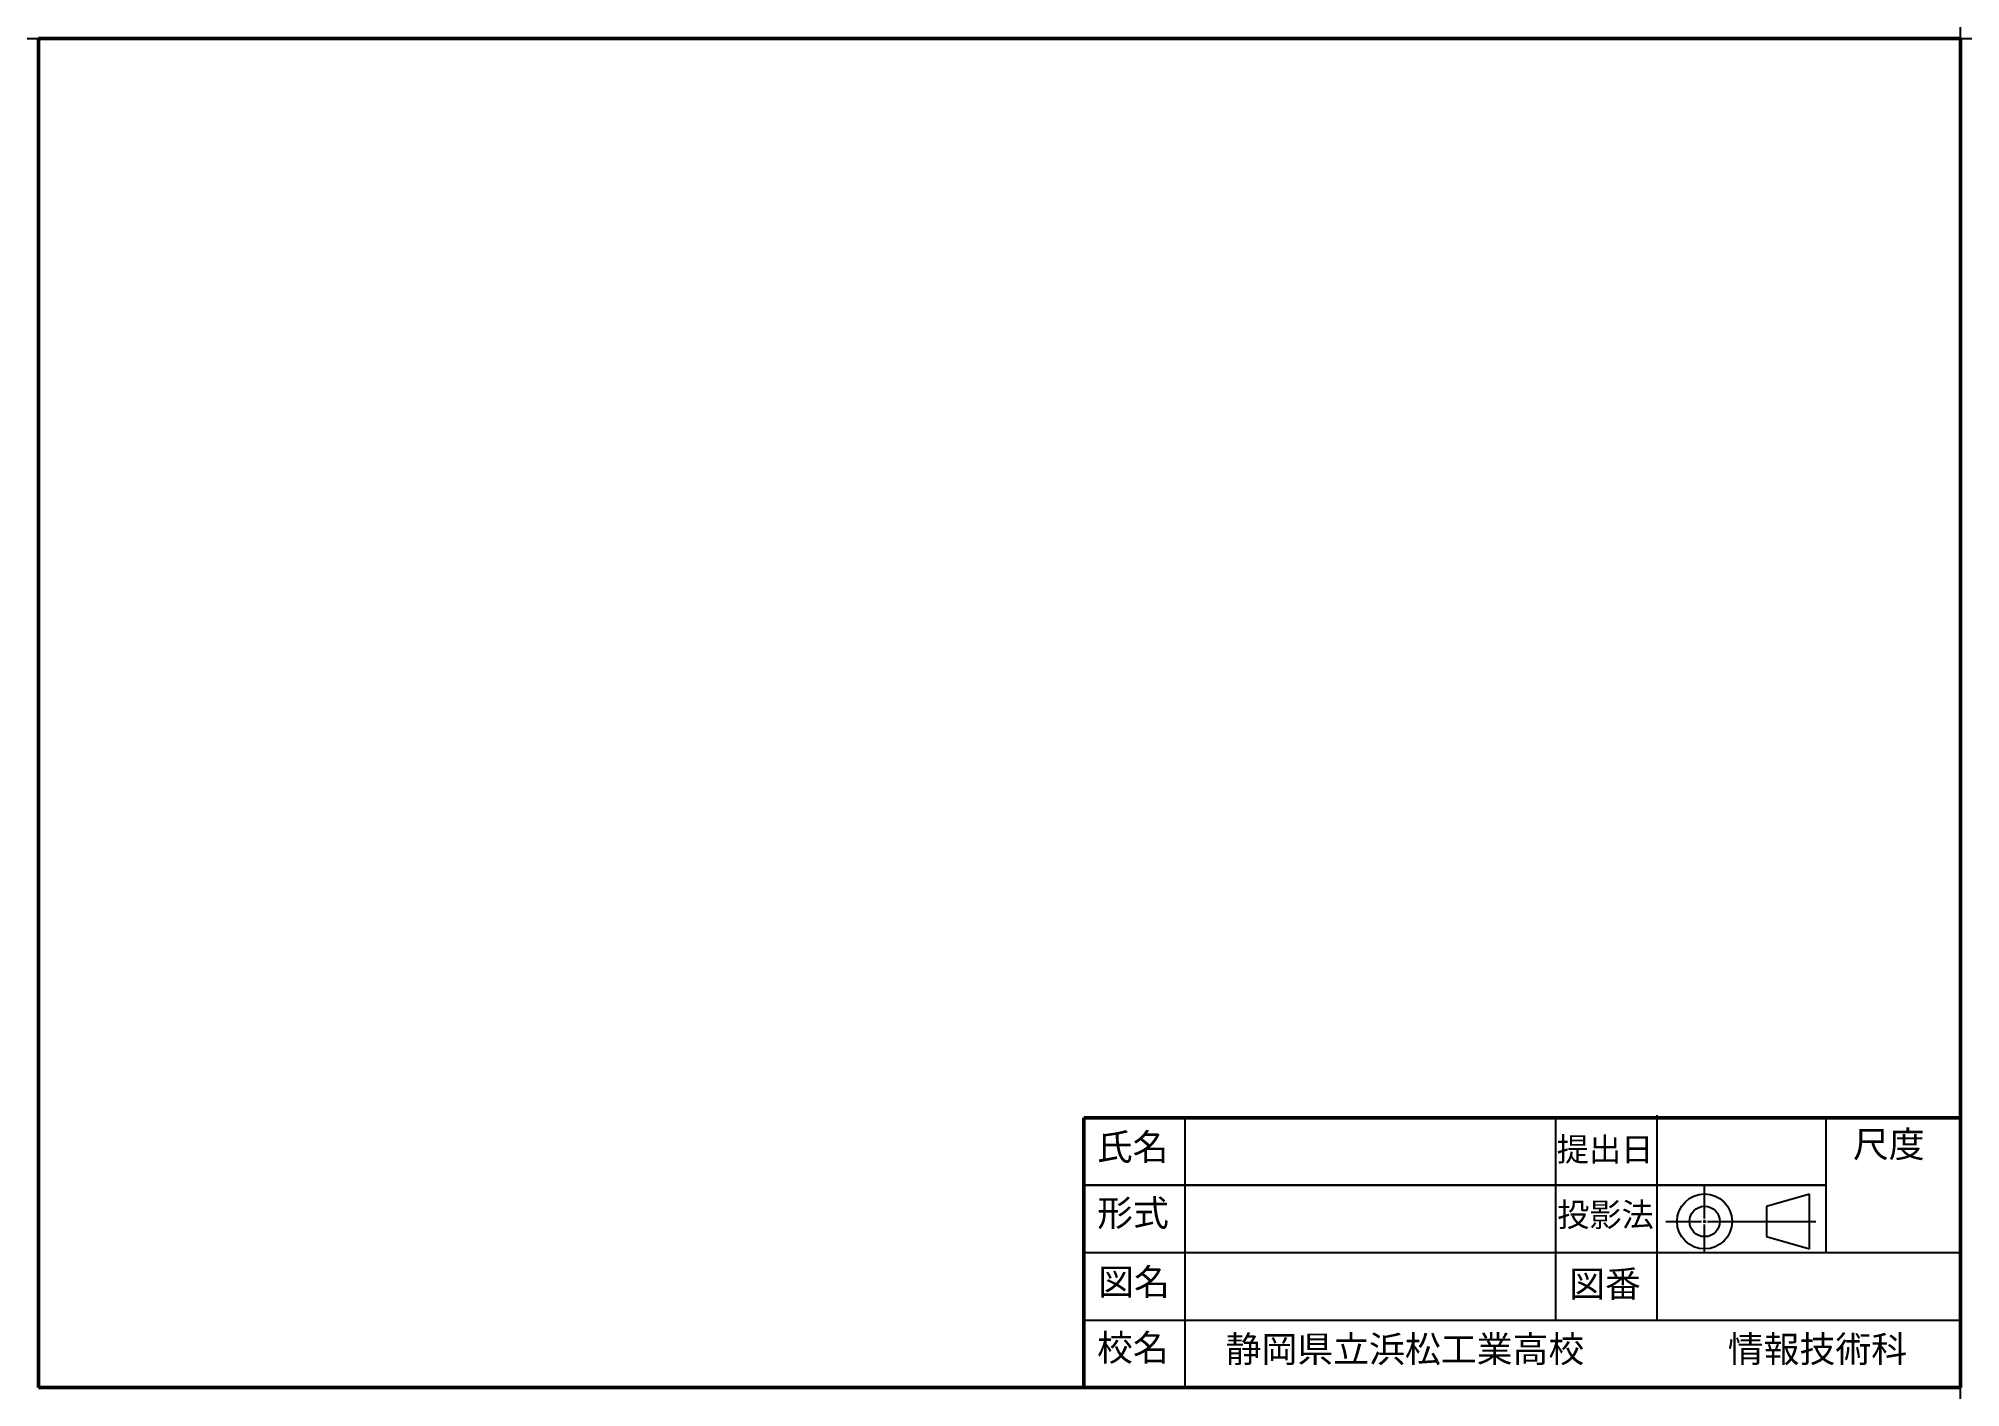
# Model space of a CAD drawing. Header units: millimetres. Extents: x 5 to 290, y 5 to 205.
import ezdxf

# ---------------------------------------------------------------- set-up
doc = ezdxf.new("R2010")
doc.units = ezdxf.units.MM
doc.linetypes.add('CENTER2', pattern=[28.575, 19.05, -3.175, 3.175, -3.175])
for name, color, linetype, lineweight in [('太\u3000線', 7, 'Continuous', 50), ('寸法線', 5, 'Continuous', 25), ('構築線', 255, 'Continuous', 25), ('表題欄', 7, 'Continuous', 50)]:
    doc.layers.add(name, color=color, linetype=linetype, lineweight=lineweight)
doc.styles.get("Standard").update_dxf_attribs({"font": 'txt.shx', "height": 3.5})

# ---------------------------------------------------------------- blocks, each defined once
blk = doc.blocks.new('*U7')
at = {"layer": '構築線', "color": 0, "linetype": 'CENTER2', "transparency": 16777216}
for p, q in [((0, 0.45), (0, 5.38)), ((-5.75, 0), (-0.45, 0)), ((0.45, 0), (16.47, 0)), ((0, -4.62), (0, -0.45))]:
    blk.add_line(p, q, dxfattribs=at)
at = {"layer": '構築線', "color": 0, "linetype": 'Continuous', "transparency": 16777216}
for p, q in [((-0.22, 0), (0.22, 0)), ((0, -0.22), (0, 0.22))]:
    blk.add_line(p, q, dxfattribs=at)

msp = doc.modelspace()

# ---------------------------------------------------------------- linework, layer by layer
at = {"layer": '太\u3000線'}
for p, q in [((5, 205), (290, 205)), ((5, 205), (5, 5)), ((290, 205), (290, 5)), ((5, 5), (290, 5))]:
    msp.add_line(p, q, dxfattribs=at)
at = {"layer": '寸法線', "color": 5, "lineweight": 25}
msp.add_line((290, 5), (290, 5), dxfattribs=at)
at = {"layer": '構築線'}
for p, q in [((267.62, 33.69), (261.22, 31.86)), ((261.22, 31.86), (261.22, 27.37)), ((267.62, 25.54), (267.62, 33.69)), ((261.22, 27.37), (267.62, 25.54))]:
    msp.add_line(p, q, dxfattribs=at)
for p, direction in [((0, 205), (1, 0)), ((290, 0), (0, 1))]:
    msp.add_xline(p, direction, dxfattribs=at)
for radius in [4.08, 2.25]:
    msp.add_circle((252.05, 29.62), radius, dxfattribs=at)
at = {"layer": '表題欄', "lineweight": 50}
for p, q in [((160, 45), (290, 45)), ((160, 45), (160, 5)), ((290, 45), (290, 45))]:
    msp.add_line(p, q, dxfattribs=at)
at = {"layer": '表題欄', "color": 5, "lineweight": 25}
for p, q in [((175, 45), (175, 5)), ((230, 15), (230, 45)), ((245, 35.04), (245, 45.39)), ((270, 45), (270, 25)), ((160, 35), (270, 35)), ((270, 35), (160, 35)), ((245, 24.97), (245, 35.04)), ((160, 25), (290, 25)), ((245, 15), (245, 25)), ((160, 15), (290, 15)), ((160, 15), (290, 15))]:
    msp.add_line(p, q, dxfattribs=at)

# ---------------------------------------------------------------- block references
at = {"layer": '構築線', "linetype": 'CENTER2'}
msp.add_blockref('*U7', (252.05, 29.62), dxfattribs=at)

# ---------------------------------------------------------------- texts
at = {"layer": '表題欄', "lineweight": 50, "attachment_point": 1}
for s, insert, char_height, width in [('{\\fＭＳ Ｐゴシック|b0|i0|c128|p2;氏名}', (161.92, 42.63), 3.9, 14.5173), ('{\\fＭＳ Ｐゴシック|b0|i0|c128|p2;尺度}', (274.04, 43.03), 3.9, 15.9987), ('{\\fＭＳ Ｐゴシック|b0|i0|c128|p2;提出日}', (230.12, 42.06), 3.5, 14.6241), ('{\\fＭＳ Ｐゴシック|b0|i0|c128|p2;形式}', (161.97, 32.83), 3.9, 14.5173), ('{\\fＭＳ Ｐゴシック|b0|i0|c128|p2;投影法}', (230.19, 32.37), 3.5, 15.1099), ('{\\fＭＳ Ｐゴシック|b0|i0|c128|p2;図名}', (162.13, 22.62), 3.9, 14.0879), ('{\\fＭＳ Ｐゴシック|b0|i0|c128|p2;図番}', (231.96, 22.33), 3.9, 15.4062), ('{\\fＭＳ Ｐゴシック|b0|i0|c128|p2;校名}', (161.96, 12.86), 3.9, 14.9068), ('{\\fMS PGothic|b0|i0|c128|p2;静岡県立浜松工業高校\u3000\u3000\u3000\u3000情報技術科}', (181.01, 12.65), 3.9, 114.3611)]:
    msp.add_mtext(s, dxfattribs=dict(at, insert=insert, char_height=char_height, width=width))

doc.saveas('drawing.dxf')
